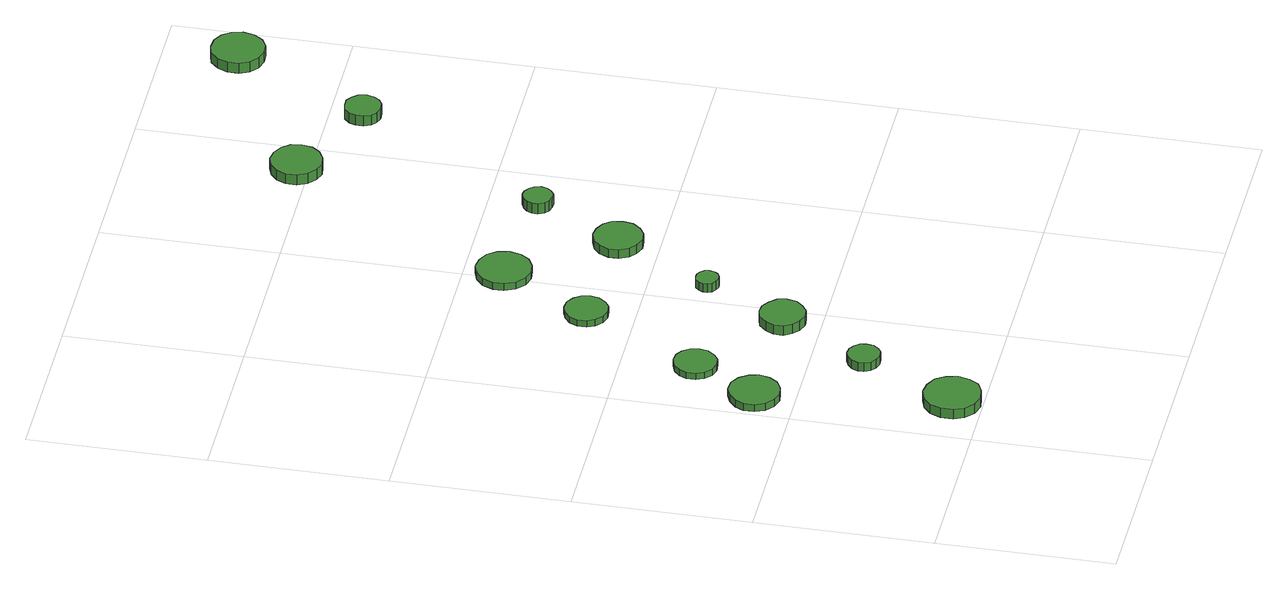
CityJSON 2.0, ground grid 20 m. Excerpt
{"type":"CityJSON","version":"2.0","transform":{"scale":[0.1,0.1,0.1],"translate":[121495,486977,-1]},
"CityObjects":{
"tree1":{"type":"SolitaryVegetationObject","attributes":{"function":"something"},"geometry":[{"type":"MultiSurface","lod":"1","boundaries":[[[0,1,2,3,4,5,6,7,8,9,10,11,12,13,14]],[[15,16,17,18,19,20,21,22,23,24,25,26,27,28,29]],[[0,29,28,1]],[[1,28,27,2]],[[2,27,26,3]],[[3,26,25,4]],[[4,25,24,5]],[[5,24,23,6]],[[6,23,22,7]],[[7,22,21,8]],[[8,21,20,9]],[[9,20,19,10]],[[10,19,18,11]],[[11,18,17,12]],[[12,17,16,13]],[[13,16,15,14]],[[14,15,29,0]]]}]},
"tree2":{"type":"SolitaryVegetationObject","attributes":{"function":"something"},"geometry":[{"type":"MultiSurface","lod":"1","boundaries":[[[30,31,32,33,34,35,36,37,38,39,40,41,42,43,44]],[[45,46,47,48,49,50,51,52,53,54,55,56,57,58,59]],[[30,59,58,31]],[[31,58,57,32]],[[32,57,56,33]],[[33,56,55,34]],[[34,55,54,35]],[[35,54,53,36]],[[36,53,52,37]],[[37,52,51,38]],[[38,51,50,39]],[[39,50,49,40]],[[40,49,48,41]],[[41,48,47,42]],[[42,47,46,43]],[[43,46,45,44]],[[44,45,59,30]]]}]},
"tree3":{"type":"SolitaryVegetationObject","attributes":{"function":"something"},"geometry":[{"type":"MultiSurface","lod":"1","boundaries":[[[60,61,62,63,64,65,66,67,68,69,70,71,72,73,74]],[[75,76,77,78,79,80,81,82,83,84,85,86,87,88,89]],[[60,89,88,61]],[[61,88,87,62]],[[62,87,86,63]],[[63,86,85,64]],[[64,85,84,65]],[[65,84,83,66]],[[66,83,82,67]],[[67,82,81,68]],[[68,81,80,69]],[[69,80,79,70]],[[70,79,78,71]],[[71,78,77,72]],[[72,77,76,73]],[[73,76,75,74]],[[74,75,89,60]]]}]},
"tree4":{"type":"SolitaryVegetationObject","attributes":{"function":"something"},"geometry":[{"type":"MultiSurface","lod":"1","boundaries":[[[90,91,92,93,94,95,96,97,98,99,100,101,102,103,104]],[[105,106,107,108,109,110,111,112,113,114,115,116,117,118,119]],[[90,119,118,91]],[[91,118,117,92]],[[92,117,116,93]],[[93,116,115,94]],[[94,115,114,95]],[[95,114,113,96]],[[96,113,112,97]],[[97,112,111,98]],[[98,111,110,99]],[[99,110,109,100]],[[100,109,108,101]],[[101,108,107,102]],[[102,107,106,103]],[[103,106,105,104]],[[104,105,119,90]]]}]},
"tree5":{"type":"SolitaryVegetationObject","attributes":{"function":"something"},"geometry":[{"type":"MultiSurface","lod":"1","boundaries":[[[120,121,122,123,124,125,126,127,128,129,130,131,132,133,134]],[[135,136,137,138,139,140,141,142,143,144,145,146,147,148,149]],[[120,149,148,121]],[[121,148,147,122]],[[122,147,146,123]],[[123,146,145,124]],[[124,145,144,125]],[[125,144,143,126]],[[126,143,142,127]],[[127,142,141,128]],[[128,141,140,129]],[[129,140,139,130]],[[130,139,138,131]],[[131,138,137,132]],[[132,137,136,133]],[[133,136,135,134]],[[134,135,149,120]]]}]},
"tree6":{"type":"SolitaryVegetationObject","attributes":{"function":"something"},"geometry":[{"type":"MultiSurface","lod":"1","boundaries":[[[150,151,152,153,154,155,156,157,158,159,160,161,162,163,164]],[[165,166,167,168,169,170,171,172,173,174,175,176,177,178,179]],[[150,179,178,151]],[[151,178,177,152]],[[152,177,176,153]],[[153,176,175,154]],[[154,175,174,155]],[[155,174,173,156]],[[156,173,172,157]],[[157,172,171,158]],[[158,171,170,159]],[[159,170,169,160]],[[160,169,168,161]],[[161,168,167,162]],[[162,167,166,163]],[[163,166,165,164]],[[164,165,179,150]]]}]},
"tree7":{"type":"SolitaryVegetationObject","attributes":{"function":"something"},"geometry":[{"type":"MultiSurface","lod":"1","boundaries":[[[180,181,182,183,184,185,186,187,188,189,190,191,192,193,194]],[[195,196,197,198,199,200,201,202,203,204,205,206,207,208,209]],[[180,209,208,181]],[[181,208,207,182]],[[182,207,206,183]],[[183,206,205,184]],[[184,205,204,185]],[[185,204,203,186]],[[186,203,202,187]],[[187,202,201,188]],[[188,201,200,189]],[[189,200,199,190]],[[190,199,198,191]],[[191,198,197,192]],[[192,197,196,193]],[[193,196,195,194]],[[194,195,209,180]]]}]},
"tree8":{"type":"SolitaryVegetationObject","attributes":{"function":"something"},"geometry":[{"type":"MultiSurface","lod":"1","boundaries":[[[210,211,212,213,214,215,216,217,218,219,220,221,222,223,224]],[[225,226,227,228,229,230,231,232,233,234,235,236,237,238,239]],[[210,239,238,211]],[[211,238,237,212]],[[212,237,236,213]],[[213,236,235,214]],[[214,235,234,215]],[[215,234,233,216]],[[216,233,232,217]],[[217,232,231,218]],[[218,231,230,219]],[[219,230,229,220]],[[220,229,228,221]],[[221,228,227,222]],[[222,227,226,223]],[[223,226,225,224]],[[224,225,239,210]]]}]},
"tree9":{"type":"SolitaryVegetationObject","attributes":{"function":"something"},"geometry":[{"type":"MultiSurface","lod":"1","boundaries":[[[240,241,242,243,244,245,246,247,248,249,250,251,252,253,254]],[[255,256,257,258,259,260,261,262,263,264,265,266,267,268,269]],[[240,269,268,241]],[[241,268,267,242]],[[242,267,266,243]],[[243,266,265,244]],[[244,265,264,245]],[[245,264,263,246]],[[246,263,262,247]],[[247,262,261,248]],[[248,261,260,249]],[[249,260,259,250]],[[250,259,258,251]],[[251,258,257,252]],[[252,257,256,253]],[[253,256,255,254]],[[254,255,269,240]]]}]},
"tree10":{"type":"SolitaryVegetationObject","attributes":{"function":"something"},"geometry":[{"type":"MultiSurface","lod":"1","boundaries":[[[270,271,272,273,274,275,276,277,278,279,280,281,282,283,284]],[[285,286,287,288,289,290,291,292,293,294,295,296,297,298,299]],[[270,299,298,271]],[[271,298,297,272]],[[272,297,296,273]],[[273,296,295,274]],[[274,295,294,275]],[[275,294,293,276]],[[276,293,292,277]],[[277,292,291,278]],[[278,291,290,279]],[[279,290,289,280]],[[280,289,288,281]],[[281,288,287,282]],[[282,287,286,283]],[[283,286,285,284]],[[284,285,299,270]]]}]},
"tree11":{"type":"SolitaryVegetationObject","attributes":{"function":"something"},"geometry":[{"type":"MultiSurface","lod":"1","boundaries":[[[300,301,302,303,304,305,306,307,308,309,310,311,312,313,314]],[[315,316,317,318,319,320,321,322,323,324,325,326,327,328,329]],[[300,329,328,301]],[[301,328,327,302]],[[302,327,326,303]],[[303,326,325,304]],[[304,325,324,305]],[[305,324,323,306]],[[306,323,322,307]],[[307,322,321,308]],[[308,321,320,309]],[[309,320,319,310]],[[310,319,318,311]],[[311,318,317,312]],[[312,317,316,313]],[[313,316,315,314]],[[314,315,329,300]]]}]},
"tree12":{"type":"SolitaryVegetationObject","attributes":{"function":"something"},"geometry":[{"type":"MultiSurface","lod":"1","boundaries":[[[330,331,332,333,334,335,336,337,338,339,340,341,342,343,344]],[[345,346,347,348,349,350,351,352,353,354,355,356,357,358,359]],[[330,359,358,331]],[[331,358,357,332]],[[332,357,356,333]],[[333,356,355,334]],[[334,355,354,335]],[[335,354,353,336]],[[336,353,352,337]],[[337,352,351,338]],[[338,351,350,339]],[[339,350,349,340]],[[340,349,348,341]],[[341,348,347,342]],[[342,347,346,343]],[[343,346,345,344]],[[344,345,359,330]]]}]},
"tree13":{"type":"SolitaryVegetationObject","attributes":{"function":"something"},"geometry":[{"type":"MultiSurface","lod":"1","boundaries":[[[360,361,362,363,364,365,366,367,368,369,370,371,372,373,374]],[[375,376,377,378,379,380,381,382,383,384,385,386,387,388,389]],[[360,389,388,361]],[[361,388,387,362]],[[362,387,386,363]],[[363,386,385,364]],[[364,385,384,365]],[[365,384,383,366]],[[366,383,382,367]],[[367,382,381,368]],[[368,381,380,369]],[[369,380,379,370]],[[370,379,378,371]],[[371,378,377,372]],[[372,377,376,373]],[[373,376,375,374]],[[374,375,389,360]]]}]}
},
"vertices":[
[99,34,18],[96,47,18],[89,58,18],[77,64,18],[64,66,18],[51,62,18],[41,53,18],[36,41,18],[36,27,18],[41,15,18],[51,6,18],[64,2,18],[77,4,18],[89,10,18],[96,21,18],[96,21,6],[89,10,6],[77,4,6],[64,2,6],[51,6,6],[41,15,6],[36,27,6],[36,41,6],[41,53,6],[51,62,6],[64,66,6],[77,64,6],[89,58,6],[96,47,6],[99,34,6],
[64,246,15],[61,257,15],[54,267,15],[44,273,15],[32,274,15],[21,270,15],[12,262,15],[7,252,15],[7,240,15],[12,229,15],[21,221,15],[32,217,15],[44,219,15],[54,224,15],[61,234,15],[61,234,6],[54,224,6],[44,219,6],[32,217,6],[21,221,6],[12,229,6],[7,240,6],[7,252,6],[12,262,6],[21,270,6],[32,274,6],[44,273,6],[54,267,6],[61,257,6],[64,246,6],
[141,143,17],[140,150,17],[135,156,17],[129,160,17],[121,161,17],[114,158,17],[108,153,17],[105,146,17],[105,139,17],[108,132,17],[114,127,17],[121,125,17],[129,125,17],[135,129,17],[140,135,17],[140,135,6],[135,129,6],[129,125,6],[121,125,6],[114,127,6],[108,132,6],[105,139,6],[105,146,6],[108,153,6],[114,158,6],[121,161,6],[129,160,6],[135,156,6],[140,150,6],[141,143,6],
[101,319,14],[99,329,14],[93,337,14],[85,342,14],[75,343,14],[65,339,14],[58,333,14],[54,324,14],[54,314,14],[58,305,14],[65,298,14],[75,295,14],[85,296,14],[93,301,14],[99,309,14],[99,309,6],[93,301,6],[85,296,6],[75,295,6],[65,298,6],[58,305,6],[54,314,6],[54,324,6],[58,333,6],[65,339,6],[75,343,6],[85,342,6],[93,337,6],[99,329,6],[101,319,6],
[206,244,18],[204,254,18],[197,262,18],[188,268,18],[178,269,18],[168,266,18],[160,258,18],[155,249,18],[155,238,18],[160,229,18],[168,222,18],[178,218,18],[188,219,18],[197,225,18],[204,233,18],[204,233,6],[197,225,6],[188,219,6],[178,218,6],[168,222,6],[160,229,6],[155,238,6],[155,249,6],[160,258,6],[168,266,6],[178,269,6],[188,268,6],[197,262,6],[204,254,6],[206,244,6],
[176,454,14],[174,464,14],[168,472,14],[160,477,14],[150,478,14],[141,475,14],[133,468,14],[129,459,14],[129,449,14],[133,440,14],[141,433,14],[150,430,14],[160,431,14],[168,436,14],[174,444,14],[174,444,6],[168,436,6],[160,431,6],[150,430,6],[141,433,6],[133,440,6],[129,449,6],[129,459,6],[133,468,6],[141,475,6],[150,478,6],[160,477,6],[168,472,6],[174,464,6],[176,454,6],
[244,337,17],[243,342,17],[240,346,17],[235,349,17],[230,349,17],[225,348,17],[221,344,17],[219,339,17],[219,334,17],[221,329,17],[225,326,17],[230,324,17],[235,324,17],[240,327,17],[243,331,17],[243,331,6],[240,327,6],[235,324,6],[230,324,6],[225,326,6],[221,329,6],[219,334,6],[219,339,6],[221,344,6],[225,348,6],[230,349,6],[235,349,6],[240,346,6],[243,342,6],[244,337,6],
[240,556,15],[237,569,15],[230,579,15],[219,585,15],[206,587,15],[194,583,15],[184,574,15],[179,562,15],[179,550,15],[184,538,15],[194,529,15],[206,525,15],[219,527,15],[230,533,15],[237,543,15],[237,543,6],[230,533,6],[219,527,6],[206,525,6],[194,529,6],[184,538,6],[179,550,6],[179,562,6],[184,574,6],[194,583,6],[206,587,6],[219,585,6],[230,579,6],[237,569,6],[240,556,6],
[317,446,17],[315,458,17],[308,467,17],[298,472,17],[287,474,17],[276,470,17],[268,463,17],[263,452,17],[263,441,17],[268,430,17],[276,423,17],[287,419,17],[298,420,17],[308,426,17],[315,435,17],[315,435,6],[308,426,6],[298,420,6],[287,419,6],[276,423,6],[268,430,6],[263,441,6],[263,452,6],[268,463,6],[276,470,6],[287,474,6],[298,472,6],[308,467,6],[315,458,6],[317,446,6],
[359,545,21],[357,552,21],[353,557,21],[347,561,21],[341,562,21],[334,559,21],[329,555,21],[326,549,21],[326,542,21],[329,535,21],[334,531,21],[341,529,21],[347,529,21],[353,533,21],[357,538,21],[357,538,8],[353,533,8],[347,529,8],[341,529,8],[334,531,8],[329,535,8],[326,542,8],[326,549,8],[329,555,8],[334,559,8],[341,562,8],[347,561,8],[353,557,8],[357,552,8],[359,545,8],
[377,812,27],[375,824,27],[368,833,27],[357,839,27],[345,841,27],[334,837,27],[325,829,27],[320,818,27],[320,806,27],[325,795,27],[334,787,27],[345,783,27],[357,785,27],[368,791,27],[375,800,27],[375,800,14],[368,791,14],[357,785,14],[345,783,14],[334,787,14],[325,795,14],[320,806,14],[320,818,14],[325,829,14],[334,837,14],[345,841,14],[357,839,14],[368,833,14],[375,824,14],[377,812,14],
[485,762,26],[483,771,26],[478,777,26],[471,782,26],[462,782,26],[454,780,26],[448,774,26],[445,767,26],[445,758,26],[448,750,26],[454,745,26],[462,742,26],[471,743,26],[478,747,26],[483,754,26],[483,754,13],[478,747,13],[471,743,13],[462,742,13],[454,745,13],[448,750,13],[445,758,13],[445,767,13],[448,774,13],[454,780,13],[462,782,13],[471,782,13],[478,777,13],[483,771,13],[485,762,13],
[584,918,20],[581,930,20],[574,940,20],[563,946,20],[551,947,20],[539,944,20],[530,935,20],[525,924,20],[525,911,20],[530,900,20],[539,892,20],[551,888,20],[563,889,20],[574,895,20],[581,905,20],[581,905,7],[574,895,7],[563,889,7],[551,888,7],[539,892,7],[530,900,7],[525,911,7],[525,924,7],[530,935,7],[539,944,7],[551,947,7],[563,946,7],[574,940,7],[581,930,7],[584,918,7]
]}
